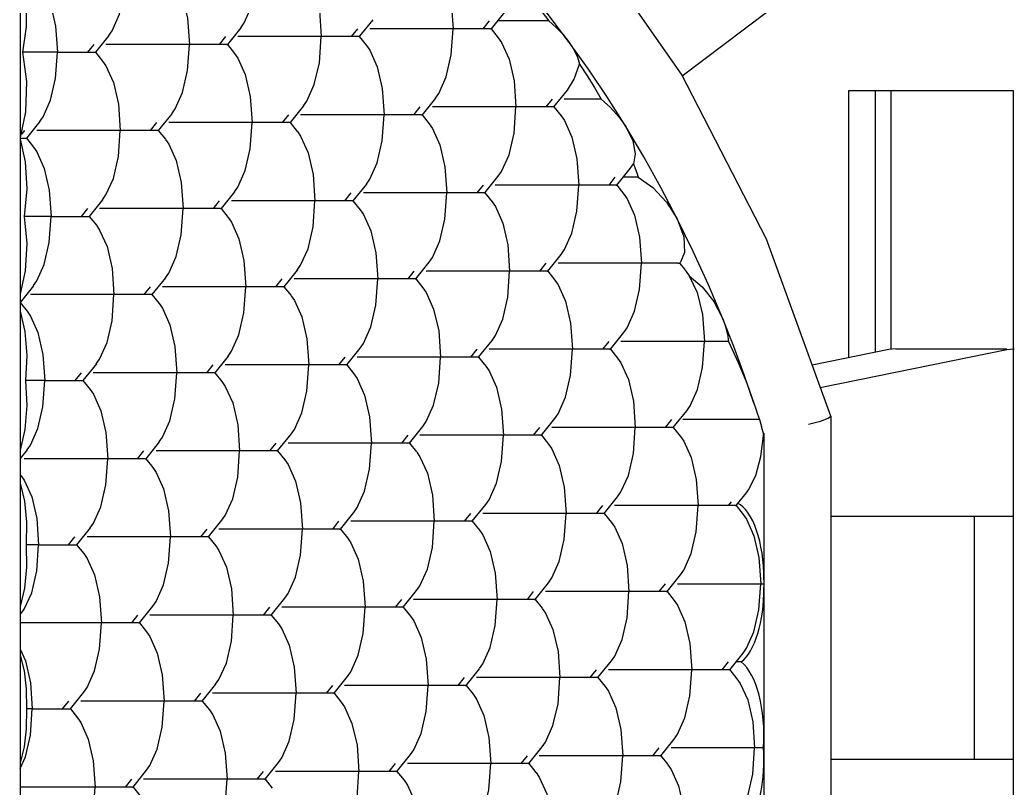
# Model space of a CAD drawing. Header units: millimetres. Extents: x 1084702 to 1166801, y 36632 to 124519.
# Drawn here: x 1097659.03 to 1097668.02, y 59355.84 to 59362.79 of the extents above; entities that cross this region are included whole.
import ezdxf

# ---------------------------------------------------------------- set-up
doc = ezdxf.new("R2010")
doc.units = ezdxf.units.MM
doc.header["$LTSCALE"] = 250
doc.linetypes.add('CENTER', pattern=[3, 2.5, -0.25, 0, -0.25])
doc.layers.get('0').update_dxf_attribs({"color": 255})

# ---------------------------------------------------------------- blocks, each defined once
blk = doc.blocks.new('PK65002M m platform_top')
at = {"linetype": 'Continuous'}
for p, q in [((-9508.5468, 2008.0285), (-9508.5468, 2023.1211)), ((-9517.5345, 2009.5285), (-9517.5345, 2021.3285)), ((-9515.8828, 2012.4754), (-9515.8828, 2020.8815)), ((-9515.2783, 2014.0263), (-9515.2783, 2020.7173)), ((-9509.5692, 2015.8299), (-9509.634, 2015.9105)), ((-9510.7629, 2015.7592), (-9510.8277, 2015.8398)), ((-9509.5692, 2015.8299), (-9509.6908, 2015.6786)), ((-9509.5648, 2015.8299), (-9509.5691, 2015.8298)), ((-9509.5648, 2015.8299), (-9508.5468, 2015.8299)), ((-9509.553, 2015.7592), (-9509.4961, 2015.8299)), ((-9513.1502, 2015.6178), (-9513.215, 2015.6984)), ((-9511.9566, 2015.6885), (-9512.0782, 2015.5372)), ((-9511.9566, 2015.6885), (-9512.0213, 2015.7691)), ((-9511.9521, 2015.6885), (-9511.9564, 2015.6884)), ((-9511.9521, 2015.6885), (-9510.8572, 2015.6885)), ((-9511.9403, 2015.6178), (-9511.8835, 2015.6885)), ((-9510.7629, 2015.7592), (-9510.8845, 2015.6079)), ((-9510.7585, 2015.7592), (-9510.7628, 2015.7591)), ((-9510.7585, 2015.7592), (-9509.6635, 2015.7592)), ((-9510.7466, 2015.6885), (-9510.6898, 2015.7592)), ((-9514.3439, 2015.5471), (-9514.4087, 2015.6277)), ((-9513.1502, 2015.6178), (-9513.2718, 2015.4665)), ((-9513.1458, 2015.6178), (-9513.1501, 2015.6177)), ((-9513.1458, 2015.6178), (-9512.0509, 2015.6178)), ((-9513.134, 2015.5471), (-9513.0771, 2015.6178)), ((-9508.5468, 2015.6626), (-9508.5941, 2015.5568)), ((-9515.8828, 2015.5785), (-9517.5345, 2015.5785)), ((-9517.1845, 2015.5785), (-9517.1845, 2013.3785)), ((-9514.3439, 2015.5471), (-9514.4655, 2015.3958)), ((-9514.3394, 2015.5471), (-9514.3438, 2015.5469)), ((-9514.3394, 2015.5471), (-9513.2446, 2015.5471)), ((-9514.3276, 2015.4764), (-9514.2708, 2015.5471)), ((-9515.275, 2015.4764), (-9514.4382, 2015.4764)), ((-9509.0008, 2015.1228), (-9509.0656, 2015.2034)), ((-9511.3881, 2014.9814), (-9511.4529, 2015.062)), ((-9510.1945, 2015.0521), (-9510.2593, 2015.1327)), ((-9509.0008, 2015.1228), (-9509.1224, 2014.9715)), ((-9508.9846, 2015.0521), (-9508.9277, 2015.1228)), ((-9508.6567, 2015.1228), (-9508.6051, 2015.1228)), ((-9512.5818, 2014.9107), (-9512.6466, 2014.9913)), ((-9511.3881, 2014.9814), (-9511.5098, 2014.8301)), ((-9511.3837, 2014.9814), (-9511.388, 2014.9813)), ((-9511.3837, 2014.9814), (-9510.2888, 2014.9814)), ((-9511.3719, 2014.9107), (-9511.315, 2014.9814)), ((-9510.1945, 2015.0521), (-9510.3161, 2014.9008)), ((-9510.19, 2015.0521), (-9510.1944, 2015.052)), ((-9510.19, 2015.0521), (-9509.0951, 2015.0521)), ((-9510.1782, 2014.9814), (-9510.1214, 2015.0521)), ((-9513.7755, 2014.84), (-9513.8403, 2014.9206)), ((-9512.5818, 2014.9107), (-9512.7034, 2014.7594)), ((-9512.5774, 2014.9107), (-9512.5817, 2014.9105)), ((-9512.5774, 2014.9107), (-9511.4825, 2014.9107)), ((-9512.5656, 2014.84), (-9512.5087, 2014.9107)), ((-9514.9691, 2014.7693), (-9515.0339, 2014.8499)), ((-9513.7755, 2014.84), (-9513.8971, 2014.6887)), ((-9513.771, 2014.84), (-9513.7754, 2014.8398)), ((-9513.771, 2014.84), (-9512.6761, 2014.84)), ((-9513.7592, 2014.7693), (-9513.7024, 2014.84)), ((-9514.9691, 2014.7693), (-9515.0908, 2014.618)), ((-9514.9647, 2014.7693), (-9514.969, 2014.7691)), ((-9514.9647, 2014.7693), (-9513.8698, 2014.7693)), ((-9514.9529, 2014.6986), (-9514.896, 2014.7693)), ((-9515.0731, 2014.6986), (-9515.026, 2014.6986)), ((-9508.5468, 2014.583), (-9508.5941, 2014.6888)), ((-9510.8197, 2014.2743), (-9510.8845, 2014.3549)), ((-9509.6261, 2014.345), (-9509.7477, 2014.1937)), ((-9509.6261, 2014.345), (-9509.6908, 2014.4256)), ((-9509.6216, 2014.345), (-9509.6259, 2014.3449)), ((-9509.6216, 2014.345), (-9508.5468, 2014.345)), ((-9509.6098, 2014.2743), (-9509.553, 2014.345)), ((-9512.0134, 2014.2036), (-9512.0782, 2014.2842)), ((-9510.8197, 2014.2743), (-9510.9414, 2014.123)), ((-9510.8153, 2014.2743), (-9510.8196, 2014.2741)), ((-9510.8153, 2014.2743), (-9509.7204, 2014.2743)), ((-9510.8035, 2014.2036), (-9510.7466, 2014.2743)), ((-9508.5539, 2014.2643), (-9508.584, 2014.2216)), ((-9513.2071, 2014.1329), (-9513.2718, 2014.2135)), ((-9512.0134, 2014.2036), (-9512.135, 2014.0523)), ((-9512.009, 2014.2036), (-9512.0133, 2014.2034)), ((-9512.009, 2014.2036), (-9510.9141, 2014.2036)), ((-9511.9971, 2014.1329), (-9511.9403, 2014.2036)), ((-9514.4007, 2014.0622), (-9514.4655, 2014.1427)), ((-9513.2071, 2014.1329), (-9513.3287, 2013.9816)), ((-9513.2026, 2014.1329), (-9513.2069, 2014.1327)), ((-9513.2026, 2014.1329), (-9512.1077, 2014.1329)), ((-9513.1908, 2014.0622), (-9513.134, 2014.1329)), ((-9515.2775, 2012.6299), (-9515.2783, 2014.0263)), ((-9514.4951, 2013.9915), (-9515.2779, 2013.9915)), ((-9514.4007, 2014.0622), (-9514.5224, 2013.9109)), ((-9514.3963, 2014.0622), (-9514.4006, 2014.062)), ((-9514.3963, 2014.0622), (-9513.3014, 2014.0622)), ((-9514.3845, 2013.9915), (-9514.3276, 2014.0622)), ((-9509.0577, 2013.6379), (-9509.1224, 2013.7185)), ((-9510.2513, 2013.5672), (-9510.3161, 2013.6478)), ((-9509.1793, 2013.4866), (-9509.0577, 2013.6379)), ((-9508.9846, 2013.6379), (-9509.0414, 2013.5672)), ((-9508.7135, 2013.6379), (-9508.6009, 2013.6379)), ((-9511.445, 2013.4965), (-9511.5098, 2013.5771)), ((-9510.2513, 2013.5672), (-9510.3729, 2013.4159)), ((-9510.2469, 2013.5672), (-9510.2512, 2013.567)), ((-9510.2469, 2013.5672), (-9509.152, 2013.5672)), ((-9510.2351, 2013.4965), (-9510.1782, 2013.5672)), ((-9512.6387, 2013.4258), (-9512.7034, 2013.5064)), ((-9511.445, 2013.4965), (-9511.5666, 2013.3452)), ((-9511.4405, 2013.4965), (-9511.4449, 2013.4963)), ((-9511.4405, 2013.4965), (-9510.3456, 2013.4965)), ((-9511.4287, 2013.4258), (-9511.3719, 2013.4965)), ((-9515.8828, 2013.3785), (-9517.5345, 2013.3785)), ((-9515.026, 2013.2844), (-9515.0908, 2013.3649)), ((-9513.8323, 2013.3551), (-9513.9539, 2013.2038)), ((-9513.8323, 2013.3551), (-9513.8971, 2013.4356)), ((-9513.8279, 2013.3551), (-9513.8322, 2013.3549)), ((-9513.8279, 2013.3551), (-9512.733, 2013.3551)), ((-9513.8161, 2013.2844), (-9513.7592, 2013.3551)), ((-9512.6387, 2013.4258), (-9512.7603, 2013.2745)), ((-9512.6342, 2013.4258), (-9512.6385, 2013.4256)), ((-9512.6342, 2013.4258), (-9511.5393, 2013.4258)), ((-9512.6224, 2013.3551), (-9512.5656, 2013.4258)), ((-9515.026, 2013.2844), (-9515.1188, 2013.169)), ((-9515.0215, 2013.2844), (-9515.0259, 2013.2842)), ((-9515.0215, 2013.2844), (-9513.9266, 2013.2844)), ((-9514.9809, 2013.2495), (-9514.9529, 2013.2844)), ((-9508.5541, 2013.0115), (-9508.584, 2013.0542)), ((-9509.6829, 2012.8601), (-9509.7477, 2012.9407)), ((-9510.8766, 2012.7894), (-9510.9414, 2012.87)), ((-9509.8045, 2012.7088), (-9509.6829, 2012.8601)), ((-9509.6785, 2012.8601), (-9509.6828, 2012.8599)), ((-9509.6785, 2012.8601), (-9508.5836, 2012.8601)), ((-9509.6098, 2012.8601), (-9509.6666, 2012.7894)), ((-9508.6109, 2012.7795), (-9508.5468, 2012.8592)), ((-9513.2639, 2012.648), (-9513.3287, 2012.7285)), ((-9512.0702, 2012.7187), (-9512.135, 2012.7992)), ((-9510.8766, 2012.7894), (-9510.9982, 2012.6381)), ((-9510.8721, 2012.7894), (-9510.8765, 2012.7892)), ((-9510.8721, 2012.7894), (-9509.7772, 2012.7894)), ((-9510.8603, 2012.7187), (-9510.8035, 2012.7894)), ((-9508.6107, 2012.7794), (-9508.6408, 2012.7367)), ((-9508.5887, 2012.5966), (-9508.5468, 2012.7814)), ((-9515.2783, 2012.6396), (-9515.2564, 2012.5696)), ((-9514.4576, 2012.5772), (-9514.5224, 2012.6578)), ((-9513.2639, 2012.648), (-9513.3855, 2012.4967)), ((-9513.2595, 2012.648), (-9513.2638, 2012.6478)), ((-9513.2595, 2012.648), (-9512.1646, 2012.648)), ((-9513.2476, 2012.5772), (-9513.1908, 2012.648)), ((-9512.0702, 2012.7187), (-9512.1919, 2012.5674)), ((-9512.0658, 2012.7187), (-9512.0701, 2012.7185)), ((-9512.0658, 2012.7187), (-9510.9709, 2012.7187)), ((-9512.054, 2012.648), (-9511.9971, 2012.7187)), ((-9515.2364, 2012.5065), (-9515.2564, 2012.5696)), ((-9514.4576, 2012.5772), (-9514.5792, 2012.426)), ((-9514.4531, 2012.5772), (-9514.4575, 2012.5771)), ((-9514.4531, 2012.5772), (-9513.3582, 2012.5772)), ((-9514.4413, 2012.5065), (-9514.3845, 2012.5772)), ((-9515.8828, 2012.4754), (-9515.8826, 2012.4739)), ((-9515.8826, 2012.4739), (-9515.3002, 2010.8737)), ((-9515.2341, 2012.5064), (-9514.5426, 2012.5065)), ((-9515.7881, 2012.2143), (-9517.4775, 2011.8727)), ((-9509.1145, 2012.153), (-9509.1793, 2012.2336)), ((-9511.5018, 2012.0116), (-9511.5666, 2012.0921)), ((-9510.3082, 2012.0823), (-9510.3729, 2012.1628)), ((-9509.2361, 2012.0017), (-9509.1145, 2012.153)), ((-9509.0982, 2012.0823), (-9509.0414, 2012.153)), ((-9508.7704, 2012.153), (-9508.5936, 2012.153)), ((-9516.4068, 2011.8727), (-9515.7147, 2012.0127)), ((-9512.6955, 2011.9408), (-9512.7603, 2012.0214)), ((-9511.5018, 2012.0116), (-9511.6234, 2011.8603)), ((-9511.4974, 2012.0116), (-9511.5017, 2012.0114)), ((-9511.4974, 2012.0116), (-9510.4025, 2012.0116)), ((-9511.4856, 2011.9408), (-9511.4287, 2012.0116)), ((-9510.4298, 2011.931), (-9510.3082, 2012.0823)), ((-9510.3037, 2012.0823), (-9510.308, 2012.0821)), ((-9510.3037, 2012.0823), (-9509.2088, 2012.0823)), ((-9510.2351, 2012.0823), (-9510.2919, 2012.0116)), ((-9516.0474, 2011.9454), (-9516.0474, 2009.5285)), ((-9513.8892, 2011.8701), (-9513.9539, 2011.9507)), ((-9512.6955, 2011.9408), (-9512.8171, 2011.7896)), ((-9512.6911, 2011.9408), (-9512.6954, 2011.9407)), ((-9512.6911, 2011.9408), (-9511.5962, 2011.9408)), ((-9512.6792, 2011.8701), (-9512.6224, 2011.9408)), ((-9517.4775, 2011.8727), (-9517.542, 2011.8663)), ((-9516.4713, 2011.8663), (-9517.4775, 2011.8663)), ((-9516.4713, 2011.8663), (-9516.4068, 2011.8727)), ((-9516.4298, 2011.8727), (-9516.4298, 2009.5285)), ((-9516.2886, 2011.8967), (-9516.2886, 2009.5285)), ((-9513.8892, 2011.8701), (-9514.0108, 2011.7188)), ((-9513.8847, 2011.8701), (-9513.889, 2011.87)), ((-9513.8847, 2011.8701), (-9512.7898, 2011.8701)), ((-9513.8729, 2011.7994), (-9513.8161, 2011.8701)), ((-9514.9567, 2011.7994), (-9513.9835, 2011.7994)), ((-9514.9045, 2011.5932), (-9514.775, 2011.287)), ((-9508.6109, 2011.5266), (-9508.6408, 2011.5693)), ((-9508.5461, 2011.4459), (-9508.6109, 2011.5265)), ((-9510.9334, 2011.3045), (-9510.9982, 2011.385)), ((-9509.8614, 2011.2239), (-9509.7398, 2011.3752)), ((-9509.7398, 2011.3752), (-9509.8045, 2011.4557)), ((-9509.7353, 2011.3752), (-9509.7396, 2011.375)), ((-9509.7353, 2011.3752), (-9508.6404, 2011.3752)), ((-9509.7235, 2011.3045), (-9509.6666, 2011.3752)), ((-9508.6677, 2011.2946), (-9508.5461, 2011.4459)), ((-9512.1271, 2011.2337), (-9512.1919, 2011.3143)), ((-9511.055, 2011.1532), (-9510.9334, 2011.3045)), ((-9510.929, 2011.3045), (-9510.9333, 2011.3043)), ((-9510.929, 2011.3045), (-9509.8341, 2011.3045)), ((-9510.8603, 2011.3045), (-9510.9172, 2011.2337)), ((-9514.573, 2011.1659), (-9514.6025, 2011.2051)), ((-9513.3208, 2011.163), (-9513.3855, 2011.2436)), ((-9512.1271, 2011.2337), (-9512.2487, 2011.0824)), ((-9512.1226, 2011.2337), (-9512.127, 2011.2336)), ((-9512.1226, 2011.2337), (-9511.0277, 2011.2337)), ((-9512.1108, 2011.163), (-9512.054, 2011.2337)), ((-9514.546, 2011.1316), (-9514.573, 2011.1659)), ((-9514.5144, 2011.0923), (-9514.546, 2011.1316)), ((-9513.3208, 2011.163), (-9513.4424, 2011.0117)), ((-9513.3163, 2011.163), (-9513.3206, 2011.1629)), ((-9513.3163, 2011.163), (-9512.2214, 2011.163)), ((-9513.3045, 2011.0923), (-9513.2476, 2011.163)), ((-9514.5593, 2010.9954), (-9514.5232, 2011.0814)), ((-9514.5144, 2011.0923), (-9514.5231, 2011.0816)), ((-9514.499, 2011.0923), (-9514.5143, 2011.0921)), ((-9514.499, 2011.0923), (-9513.4151, 2011.0923)), ((-9509.1713, 2010.6681), (-9509.2361, 2010.7486)), ((-9510.365, 2010.5973), (-9510.4298, 2010.6779)), ((-9509.293, 2010.5168), (-9509.1713, 2010.6681)), ((-9509.1551, 2010.5973), (-9509.0982, 2010.6681)), ((-9508.8272, 2010.6681), (-9508.5829, 2010.6681)), ((-9511.5587, 2010.5266), (-9511.6234, 2010.6072)), ((-9510.4866, 2010.4461), (-9510.365, 2010.5973)), ((-9510.3606, 2010.5973), (-9510.3649, 2010.5972)), ((-9510.3606, 2010.5973), (-9509.2657, 2010.5973)), ((-9510.3487, 2010.5266), (-9510.2919, 2010.5973)), ((-9512.7523, 2010.4559), (-9512.8171, 2010.5365)), ((-9511.6803, 2010.3753), (-9511.5587, 2010.5266)), ((-9511.5542, 2010.5266), (-9511.5586, 2010.5265)), ((-9511.5542, 2010.5266), (-9510.4593, 2010.5266)), ((-9511.4856, 2010.5266), (-9511.5424, 2010.4559)), ((-9513.946, 2010.3852), (-9514.0676, 2010.2339)), ((-9513.946, 2010.3852), (-9514.0108, 2010.4658)), ((-9513.9416, 2010.3852), (-9513.9459, 2010.3851)), ((-9513.9416, 2010.3852), (-9512.8467, 2010.3852)), ((-9513.9297, 2010.3145), (-9513.8729, 2010.3852)), ((-9512.7523, 2010.4559), (-9512.874, 2010.3046)), ((-9512.7479, 2010.4559), (-9512.7522, 2010.4558)), ((-9512.7479, 2010.4559), (-9511.653, 2010.4559)), ((-9512.7361, 2010.3852), (-9512.6792, 2010.4559)), ((-9514.1388, 2010.3145), (-9514.0028, 2010.3145)), ((-9514.1261, 2010.2748), (-9514.1388, 2010.3145)), ((-9514.0676, 2010.2339), (-9514.0965, 2010.1929)), ((-9508.6029, 2009.9609), (-9508.6677, 2010.0415)), ((-9509.7966, 2009.8902), (-9509.8614, 2009.9708)), ((-9508.7245, 2009.8097), (-9508.6029, 2009.9609)), ((-9510.9903, 2009.8195), (-9511.055, 2009.9001)), ((-9509.9182, 2009.7389), (-9509.7966, 2009.8902)), ((-9509.7921, 2009.8902), (-9509.7965, 2009.8901)), ((-9509.7921, 2009.8902), (-9508.6973, 2009.8902)), ((-9509.7803, 2009.8195), (-9509.7235, 2009.8902)), ((-9508.5867, 2009.8902), (-9508.5585, 2009.9252)), ((-9513.3776, 2009.6781), (-9513.4424, 2009.7587)), ((-9512.1839, 2009.7488), (-9512.2487, 2009.8294)), ((-9511.1119, 2009.6682), (-9510.9903, 2009.8195)), ((-9510.9858, 2009.8195), (-9510.9901, 2009.8194)), ((-9510.9858, 2009.8195), (-9509.8909, 2009.8195)), ((-9510.974, 2009.7488), (-9510.9172, 2009.8195)), ((-9513.3776, 2009.6781), (-9513.4992, 2009.5268)), ((-9513.3731, 2009.6781), (-9513.3775, 2009.678)), ((-9513.3731, 2009.6781), (-9512.2783, 2009.6781)), ((-9513.3613, 2009.6074), (-9513.3045, 2009.6781)), ((-9512.3055, 2009.5975), (-9512.1839, 2009.7488)), ((-9512.1795, 2009.7488), (-9512.1838, 2009.7487)), ((-9512.1795, 2009.7488), (-9511.0846, 2009.7488)), ((-9512.1108, 2009.7488), (-9512.1677, 2009.6781)), ((-9513.8061, 2009.6074), (-9513.4691, 2009.6074)), ((-9516.0474, 2009.5285), (-9517.5345, 2009.5285)), ((-9509.2282, 2009.1831), (-9509.293, 2009.2637)), ((-9511.6155, 2009.0417), (-9511.6803, 2009.1223)), ((-9510.4218, 2009.1124), (-9510.4866, 2009.193)), ((-9509.3498, 2009.0318), (-9509.2282, 2009.1831)), ((-9509.2119, 2009.1124), (-9509.1551, 2009.1831)), ((-9508.8841, 2009.1831), (-9508.5683, 2009.1831)), ((-9512.8092, 2008.971), (-9512.874, 2009.0516)), ((-9511.7371, 2008.8904), (-9511.6155, 2009.0417)), ((-9511.6111, 2009.0417), (-9511.6154, 2009.0416)), ((-9511.6111, 2009.0417), (-9510.5162, 2009.0417)), ((-9511.5992, 2008.971), (-9511.5424, 2009.0417)), ((-9510.5435, 2008.9611), (-9510.4218, 2009.1124)), ((-9510.4174, 2009.1124), (-9510.4217, 2009.1123)), ((-9510.4174, 2009.1124), (-9509.3225, 2009.1124)), ((-9510.4056, 2009.0417), (-9510.3487, 2009.1124)), ((-9512.9308, 2008.8197), (-9512.8092, 2008.971)), ((-9512.8047, 2008.971), (-9512.8091, 2008.9708)), ((-9512.8047, 2008.971), (-9511.7099, 2008.971)), ((-9512.7361, 2008.971), (-9512.7929, 2008.9003)), ((-9513.3307, 2008.9003), (-9512.866, 2008.9003))]:
    blk.add_line(p, q, dxfattribs=at)
for points in [[(-9509.0654, 2016.4564), (-9509.0956, 2016.4137), (-9509.1625, 2016.2639), (-9509.2079, 2016.0668), (-9509.2251, 2015.8299)], [(-9513.2151, 2015.6985), (-9513.245, 2015.7412), (-9513.3119, 2015.8909), (-9513.3574, 2016.0881), (-9513.3745, 2016.3249)], [(-9512.0214, 2015.7692), (-9512.0513, 2015.8119), (-9512.1183, 2015.9616), (-9512.1637, 2016.1588), (-9512.1809, 2016.3956)], [(-9510.2591, 2016.3857), (-9510.2892, 2016.343), (-9510.3562, 2016.1932), (-9510.4016, 2015.9961), (-9510.4188, 2015.7592)], [(-9514.4087, 2015.6278), (-9514.4387, 2015.6705), (-9514.5056, 2015.8202), (-9514.551, 2016.0174), (-9514.5682, 2016.2542)], [(-9512.6464, 2016.2442), (-9512.6766, 2016.2015), (-9512.7435, 2016.0518), (-9512.7889, 2015.8546), (-9512.8061, 2015.6178)], [(-9511.4528, 2016.3149), (-9511.4829, 2016.2722), (-9511.5498, 2016.1225), (-9511.5953, 2015.9253), (-9511.6125, 2015.6885)], [(-9513.8401, 2016.1735), (-9513.8702, 2016.1308), (-9513.9372, 2015.9811), (-9513.9826, 2015.7839), (-9513.9998, 2015.5471)], [(-9515.0338, 2016.1028), (-9515.0639, 2016.0601), (-9515.1309, 2015.9104), (-9515.1763, 2015.7132), (-9515.1935, 2015.4764)], [(-9509.0657, 2015.2035), (-9509.0956, 2015.2462), (-9509.1625, 2015.3959), (-9509.2079, 2015.5931), (-9509.2251, 2015.8299)], [(-9511.453, 2015.0621), (-9511.4829, 2015.1048), (-9511.5498, 2015.2545), (-9511.5953, 2015.4517), (-9511.6125, 2015.6885)], [(-9510.2593, 2015.1328), (-9510.2892, 2015.1755), (-9510.3562, 2015.3252), (-9510.4016, 2015.5224), (-9510.4188, 2015.7592)], [(-9512.6467, 2014.9914), (-9512.6766, 2015.0341), (-9512.7435, 2015.1838), (-9512.7889, 2015.381), (-9512.8061, 2015.6178)], [(-9510.8843, 2015.6078), (-9510.9145, 2015.5651), (-9510.9814, 2015.4154), (-9511.0269, 2015.2182), (-9511.044, 2014.9814)], [(-9509.6907, 2015.6785), (-9509.7208, 2015.6358), (-9509.7878, 2015.4861), (-9509.8332, 2015.2889), (-9509.8504, 2015.0521)], [(-9508.6051, 2015.1228), (-9508.6022, 2015.3025), (-9508.5817, 2015.4668), (-9508.5468, 2015.6098)], [(-9513.8403, 2014.9207), (-9513.8702, 2014.9634), (-9513.9372, 2015.1131), (-9513.9826, 2015.3103), (-9513.9998, 2015.5471)], [(-9512.078, 2015.5371), (-9512.1082, 2015.4944), (-9512.1751, 2015.3447), (-9512.2205, 2015.1475), (-9512.2377, 2014.9107)], [(-9508.5941, 2015.5568), (-9508.6395, 2015.3597), (-9508.6567, 2015.1228)], [(-9515.034, 2014.85), (-9515.0639, 2014.8926), (-9515.1308, 2015.0424), (-9515.1763, 2015.2395), (-9515.1935, 2015.4764)], [(-9513.2717, 2015.4664), (-9513.3018, 2015.4237), (-9513.3688, 2015.274), (-9513.4142, 2015.0768), (-9513.4314, 2014.84)], [(-9514.4653, 2015.3957), (-9514.4955, 2015.353), (-9514.5624, 2015.2033), (-9514.6079, 2015.0061), (-9514.625, 2014.7693)], [(-9508.6567, 2015.1228), (-9508.9964, 2015.1228), (-9509.0007, 2015.1227)], [(-9508.5941, 2014.6888), (-9508.6395, 2014.886), (-9508.6567, 2015.1228)], [(-9508.5468, 2014.6358), (-9508.5817, 2014.7789), (-9508.6022, 2014.9431), (-9508.6051, 2015.1228)], [(-9510.8846, 2014.355), (-9510.9145, 2014.3977), (-9510.9814, 2014.5474), (-9511.0269, 2014.7446), (-9511.044, 2014.9814)], [(-9509.6909, 2014.4257), (-9509.7208, 2014.4684), (-9509.7878, 2014.6181), (-9509.8332, 2014.8153), (-9509.8504, 2015.0521)], [(-9509.1223, 2014.9714), (-9509.1524, 2014.9287), (-9509.2194, 2014.779), (-9509.2648, 2014.5818), (-9509.282, 2014.345)], [(-9512.0783, 2014.2843), (-9512.1082, 2014.327), (-9512.1751, 2014.4767), (-9512.2205, 2014.6739), (-9512.2377, 2014.9107)], [(-9510.3159, 2014.9007), (-9510.3461, 2014.858), (-9510.413, 2014.7083), (-9510.4585, 2014.5111), (-9510.4756, 2014.2743)], [(-9513.2719, 2014.2136), (-9513.3018, 2014.2563), (-9513.3688, 2014.406), (-9513.4142, 2014.6032), (-9513.4314, 2014.84)], [(-9511.5096, 2014.83), (-9511.5397, 2014.7873), (-9511.6067, 2014.6376), (-9511.6521, 2014.4404), (-9511.6693, 2014.2036)], [(-9514.4656, 2014.1428), (-9514.4955, 2014.1856), (-9514.5624, 2014.3353), (-9514.6079, 2014.5324), (-9514.625, 2014.7693)], [(-9512.7033, 2014.7593), (-9512.7334, 2014.7166), (-9512.8004, 2014.5669), (-9512.8458, 2014.3697), (-9512.863, 2014.1329)], [(-9515.0906, 2014.6179), (-9515.1207, 2014.5752), (-9515.1877, 2014.4254), (-9515.2331, 2014.2283), (-9515.2503, 2013.9915)], [(-9513.8969, 2014.6886), (-9513.9271, 2014.6459), (-9513.994, 2014.4961), (-9514.0395, 2014.299), (-9514.0566, 2014.0622)], [(-9509.1225, 2013.7186), (-9509.1524, 2013.7613), (-9509.2194, 2013.911), (-9509.2648, 2014.1082), (-9509.282, 2014.345)], [(-9510.3162, 2013.6479), (-9510.3461, 2013.6906), (-9510.413, 2013.8403), (-9510.4585, 2014.0375), (-9510.4756, 2014.2743)], [(-9511.5098, 2013.5772), (-9511.5397, 2013.6199), (-9511.6067, 2013.7696), (-9511.6521, 2013.9668), (-9511.6693, 2014.2036)], [(-9509.7475, 2014.1936), (-9509.7777, 2014.1509), (-9509.8446, 2014.0012), (-9509.89, 2013.804), (-9509.9072, 2013.5672)], [(-9508.584, 2014.2216), (-9508.6509, 2014.0719), (-9508.6964, 2013.8747), (-9508.7135, 2013.6379)], [(-9508.6009, 2013.6379), (-9508.6048, 2013.8419), (-9508.5853, 2014.032), (-9508.5468, 2014.1956)], [(-9512.7035, 2013.5065), (-9512.7334, 2013.5492), (-9512.8004, 2013.6989), (-9512.8458, 2013.8961), (-9512.863, 2014.1329)], [(-9510.9412, 2014.1229), (-9510.9713, 2014.0802), (-9511.0383, 2013.9305), (-9511.0837, 2013.7333), (-9511.1009, 2013.4965)], [(-9515.0908, 2013.365), (-9515.1208, 2013.4078), (-9515.1877, 2013.5575), (-9515.2331, 2013.7546), (-9515.2503, 2013.9915)], [(-9513.8972, 2013.4357), (-9513.9271, 2013.4785), (-9513.994, 2013.6282), (-9514.0395, 2013.8253), (-9514.0566, 2014.0622)], [(-9513.3285, 2013.9815), (-9513.3587, 2013.9388), (-9513.4256, 2013.789), (-9513.471, 2013.5919), (-9513.4882, 2013.3551)], [(-9512.1349, 2014.0522), (-9512.165, 2014.0095), (-9512.2319, 2013.8598), (-9512.2774, 2013.6626), (-9512.2945, 2013.4258)], [(-9514.5222, 2013.9108), (-9514.5523, 2013.8681), (-9514.6193, 2013.7183), (-9514.6647, 2013.5212), (-9514.6819, 2013.2844)], [(-9508.7135, 2013.6379), (-9509.0532, 2013.6379), (-9509.0575, 2013.6378)], [(-9508.584, 2013.0542), (-9508.6509, 2013.2039), (-9508.6964, 2013.4011), (-9508.7135, 2013.6379)], [(-9508.5468, 2013.0802), (-9508.5853, 2013.2438), (-9508.6048, 2013.4339), (-9508.6009, 2013.6379)], [(-9509.7478, 2012.9408), (-9509.7777, 2012.9835), (-9509.8446, 2013.1332), (-9509.89, 2013.3304), (-9509.9072, 2013.5672)], [(-9510.9414, 2012.8701), (-9510.9713, 2012.9128), (-9511.0383, 2013.0625), (-9511.0837, 2013.2597), (-9511.1009, 2013.4965)], [(-9509.1791, 2013.4865), (-9509.2092, 2013.4438), (-9509.2762, 2013.2941), (-9509.3216, 2013.0969), (-9509.3388, 2012.8601)], [(-9513.3288, 2012.7286), (-9513.3587, 2012.7714), (-9513.4256, 2012.9211), (-9513.471, 2013.1182), (-9513.4882, 2013.3551)], [(-9512.1351, 2012.7993), (-9512.165, 2012.8421), (-9512.2319, 2012.9918), (-9512.2774, 2013.1889), (-9512.2945, 2013.4258)], [(-9510.3728, 2013.4158), (-9510.4029, 2013.3731), (-9510.4699, 2013.2234), (-9510.5153, 2013.0262), (-9510.5325, 2012.7894)], [(-9514.5224, 2012.6579), (-9514.5523, 2012.7006), (-9514.6193, 2012.8504), (-9514.6647, 2013.0475), (-9514.6819, 2013.2844)], [(-9512.7601, 2013.2744), (-9512.7903, 2013.2317), (-9512.8572, 2013.0819), (-9512.9026, 2012.8848), (-9512.9198, 2012.648)], [(-9511.5664, 2013.3451), (-9511.5966, 2013.3024), (-9511.6635, 2013.1527), (-9511.709, 2012.9555), (-9511.7261, 2012.7187)], [(-9513.9538, 2013.2037), (-9513.9839, 2013.1609), (-9514.0509, 2013.0112), (-9514.0963, 2012.8141), (-9514.1135, 2012.5772)], [(-9515.1187, 2013.1689), (-9515.1378, 2013.143), (-9515.2031, 2013.0123), (-9515.2508, 2012.8391), (-9515.2775, 2012.6299)], [(-9509.1794, 2012.2337), (-9509.2092, 2012.2764), (-9509.2762, 2012.4261), (-9509.3216, 2012.6233), (-9509.3388, 2012.8601)], [(-9510.373, 2012.1629), (-9510.4029, 2012.2056), (-9510.4699, 2012.3554), (-9510.5153, 2012.5525), (-9510.5325, 2012.7894)], [(-9508.6408, 2012.7367), (-9508.7078, 2012.587), (-9508.7532, 2012.3898), (-9508.7704, 2012.153)], [(-9512.7604, 2012.0215), (-9512.7903, 2012.0642), (-9512.8572, 2012.214), (-9512.9026, 2012.4111), (-9512.9198, 2012.648)], [(-9511.5667, 2012.0922), (-9511.5966, 2012.135), (-9511.6635, 2012.2847), (-9511.709, 2012.4818), (-9511.7261, 2012.7187)], [(-9510.998, 2012.638), (-9511.0282, 2012.5953), (-9511.0951, 2012.4455), (-9511.1405, 2012.2484), (-9511.1577, 2012.0116)], [(-9509.8044, 2012.7087), (-9509.8345, 2012.666), (-9509.9015, 2012.5163), (-9509.9469, 2012.3191), (-9509.9641, 2012.0823)], [(-9515.6802, 2012.5478), (-9515.7905, 2012.5196), (-9515.8599, 2012.4946), (-9515.8828, 2012.4754)], [(-9513.954, 2011.9508), (-9513.9839, 2011.9935), (-9514.0509, 2012.1433), (-9514.0963, 2012.3404), (-9514.1135, 2012.5772)], [(-9512.1917, 2012.5673), (-9512.2218, 2012.5246), (-9512.2888, 2012.3748), (-9512.3342, 2012.1777), (-9512.3514, 2011.9408)], [(-9508.5936, 2012.153), (-9508.6061, 2012.3795), (-9508.5887, 2012.5966)], [(-9515.1877, 2012.3579), (-9515.2042, 2012.4075), (-9515.2204, 2012.457), (-9515.2364, 2012.5065)], [(-9513.3854, 2012.4966), (-9513.4155, 2012.4538), (-9513.4825, 2012.3041), (-9513.5279, 2012.107), (-9513.5451, 2011.8701)], [(-9514.579, 2012.4259), (-9514.6092, 2012.3831), (-9514.6761, 2012.2334), (-9514.7215, 2012.0363), (-9514.7387, 2011.7994)], [(-9514.9567, 2011.7994), (-9515.0453, 2011.9898), (-9515.1221, 2012.1762), (-9515.1877, 2012.3579)], [(-9515.1877, 2012.3579), (-9515.0984, 2012.1001), (-9515.004, 2011.8451), (-9514.9045, 2011.5932)], [(-9508.7704, 2012.153), (-9509.1101, 2012.153), (-9509.1144, 2012.1528)], [(-9508.6408, 2011.5693), (-9508.7078, 2011.719), (-9508.7532, 2011.9162), (-9508.7704, 2012.153)], [(-9508.5468, 2011.5246), (-9508.5887, 2011.7093), (-9508.6061, 2011.9264), (-9508.5936, 2012.153)], [(-9510.9983, 2011.3851), (-9511.0282, 2011.4279), (-9511.0951, 2011.5776), (-9511.1405, 2011.7747), (-9511.1577, 2012.0116)], [(-9509.8046, 2011.4558), (-9509.8345, 2011.4985), (-9509.9015, 2011.6483), (-9509.9469, 2011.8454), (-9509.9641, 2012.0823)], [(-9509.2359, 2012.0016), (-9509.2661, 2011.9589), (-9509.333, 2011.8091), (-9509.3785, 2011.612), (-9509.3956, 2011.3752)], [(-9512.1919, 2011.3144), (-9512.2218, 2011.3571), (-9512.2888, 2011.5069), (-9512.3342, 2011.704), (-9512.3514, 2011.9408)], [(-9510.4296, 2011.9309), (-9510.4598, 2011.8882), (-9510.5267, 2011.7384), (-9510.5721, 2011.5413), (-9510.5893, 2011.3045)], [(-9513.3856, 2011.2437), (-9513.4155, 2011.2864), (-9513.4825, 2011.4362), (-9513.5279, 2011.6333), (-9513.5451, 2011.8701)], [(-9511.6233, 2011.8602), (-9511.6534, 2011.8174), (-9511.7204, 2011.6677), (-9511.7658, 2011.4706), (-9511.783, 2011.2337)], [(-9514.9045, 2011.5932), (-9514.9297, 2011.6637), (-9514.9472, 2011.7331), (-9514.9567, 2011.7994)], [(-9514.6025, 2011.2051), (-9514.6729, 2011.3559), (-9514.7207, 2011.5569), (-9514.7387, 2011.7994)], [(-9512.8169, 2011.7895), (-9512.8471, 2011.7467), (-9512.914, 2011.597), (-9512.9595, 2011.3999), (-9512.9766, 2011.163)], [(-9514.0106, 2011.7187), (-9514.0408, 2011.676), (-9514.1077, 2011.5263), (-9514.1531, 2011.3291), (-9514.1703, 2011.0923)], [(-9514.6025, 2011.2051), (-9514.7187, 2011.3052), (-9514.8237, 2011.4389), (-9514.9045, 2011.5932)], [(-9509.2362, 2010.7487), (-9509.2661, 2010.7914), (-9509.333, 2010.9412), (-9509.3785, 2011.1383), (-9509.3956, 2011.3752)], [(-9514.775, 2011.287), (-9514.638, 2010.9859), (-9514.4936, 2010.6902)], [(-9510.4299, 2010.678), (-9510.4598, 2010.7207), (-9510.5267, 2010.8705), (-9510.5721, 2011.0676), (-9510.5893, 2011.3045)], [(-9508.6675, 2011.2945), (-9508.6977, 2011.2518), (-9508.7646, 2011.102), (-9508.8101, 2010.9049), (-9508.8272, 2010.6681)], [(-9508.5829, 2010.6681), (-9508.606, 2010.9146), (-9508.5919, 2011.16), (-9508.5468, 2011.3672)], [(-9511.6235, 2010.6073), (-9511.6534, 2010.65), (-9511.7204, 2010.7998), (-9511.7658, 2010.9969), (-9511.783, 2011.2337)], [(-9509.8612, 2011.2238), (-9509.8913, 2011.1811), (-9509.9583, 2011.0313), (-9510.0037, 2010.8342), (-9510.0209, 2010.5973)], [(-9512.8172, 2010.5366), (-9512.8471, 2010.5793), (-9512.914, 2010.7291), (-9512.9595, 2010.9262), (-9512.9766, 2011.163)], [(-9511.0549, 2011.1531), (-9511.085, 2011.1104), (-9511.152, 2010.9606), (-9511.1974, 2010.7635), (-9511.2146, 2010.5266)], [(-9514.0109, 2010.4659), (-9514.0408, 2010.5086), (-9514.1077, 2010.6583), (-9514.1531, 2010.8555), (-9514.1703, 2011.0923)], [(-9513.4422, 2011.0116), (-9513.4724, 2010.9689), (-9513.5393, 2010.8192), (-9513.5847, 2010.622), (-9513.6019, 2010.3852)], [(-9512.2485, 2011.0824), (-9512.2787, 2011.0396), (-9512.3456, 2010.8899), (-9512.3911, 2010.6928), (-9512.4082, 2010.4559)], [(-9514.4936, 2010.6902), (-9514.5532, 2010.8541), (-9514.5593, 2010.9954)], [(-9515.3002, 2010.8737), (-9514.5306, 2009.3799), (-9513.5943, 2008.0385), (-9512.5114, 2006.8783), (-9511.3053, 2005.9233), (-9510.0043, 2005.194)], [(-9514.1388, 2010.3145), (-9514.2721, 2010.4075), (-9514.3959, 2010.5378), (-9514.4936, 2010.6902)], [(-9514.4936, 2010.6902), (-9514.3451, 2010.4061), (-9514.1899, 2010.1277), (-9514.028, 2009.8552)], [(-9508.8272, 2010.6681), (-9509.1669, 2010.6681), (-9509.1712, 2010.6679)], [(-9508.6678, 2010.0416), (-9508.6977, 2010.0843), (-9508.7646, 2010.2341), (-9508.8101, 2010.4312), (-9508.8272, 2010.6681)], [(-9508.5468, 2009.9689), (-9508.5917, 2010.1743), (-9508.6061, 2010.4189), (-9508.5829, 2010.6681)], [(-9509.8614, 2009.9709), (-9509.8914, 2010.0136), (-9509.9583, 2010.1634), (-9510.0037, 2010.3605), (-9510.0209, 2010.5973)], [(-9511.0551, 2009.9002), (-9511.085, 2009.9429), (-9511.152, 2010.0927), (-9511.1974, 2010.2898), (-9511.2146, 2010.5266)], [(-9509.2928, 2010.5167), (-9509.3229, 2010.474), (-9509.3899, 2010.3242), (-9509.4353, 2010.1271), (-9509.4525, 2009.8902)], [(-9513.4424, 2009.7588), (-9513.4724, 2009.8015), (-9513.5393, 2009.9512), (-9513.5847, 2010.1484), (-9513.6019, 2010.3852)], [(-9512.2488, 2009.8295), (-9512.2787, 2009.8722), (-9512.3456, 2010.022), (-9512.3911, 2010.2191), (-9512.4082, 2010.4559)], [(-9510.4865, 2010.446), (-9510.5166, 2010.4032), (-9510.5835, 2010.2535), (-9510.629, 2010.0564), (-9510.6462, 2009.8195)], [(-9512.8738, 2010.3045), (-9512.9039, 2010.2618), (-9512.9709, 2010.1121), (-9513.0163, 2009.9149), (-9513.0335, 2009.6781)], [(-9511.6801, 2010.3752), (-9511.7103, 2010.3325), (-9511.7772, 2010.1828), (-9511.8226, 2009.9856), (-9511.8398, 2009.7488)], [(-9514.0965, 2010.1929), (-9514.1119, 2010.2343), (-9514.1261, 2010.2748)], [(-9514.028, 2009.8552), (-9514.0904, 2009.9844), (-9514.1138, 2010.1014), (-9514.0965, 2010.1929)], [(-9508.5683, 2009.1831), (-9508.6043, 2009.4477), (-9508.595, 2009.7218), (-9508.5468, 2009.953)], [(-9508.5442, 2009.9614), (-9508.5985, 2009.9609), (-9508.6028, 2009.9608)], [(-9513.8061, 2009.6074), (-9513.8898, 2009.6819), (-9513.965, 2009.7658), (-9514.028, 2009.8552)], [(-9514.028, 2009.8552), (-9513.8616, 2009.5921), (-9513.689, 2009.3353), (-9513.5103, 2009.0849)], [(-9509.293, 2009.2638), (-9509.3229, 2009.3065), (-9509.3899, 2009.4563), (-9509.4353, 2009.6534), (-9509.4525, 2009.8902)], [(-9510.4867, 2009.1931), (-9510.5166, 2009.2358), (-9510.5836, 2009.3856), (-9510.629, 2009.5827), (-9510.6462, 2009.8195)], [(-9508.7244, 2009.8096), (-9508.7545, 2009.7669), (-9508.8215, 2009.6171), (-9508.8669, 2009.42), (-9508.8841, 2009.1831)], [(-9512.874, 2009.0517), (-9512.9039, 2009.0944), (-9512.9709, 2009.2441), (-9513.0163, 2009.4413), (-9513.0335, 2009.6781)], [(-9511.6804, 2009.1224), (-9511.7103, 2009.1651), (-9511.7772, 2009.3148), (-9511.8226, 2009.512), (-9511.8398, 2009.7488)], [(-9511.1117, 2009.6681), (-9511.1419, 2009.6254), (-9511.2088, 2009.4757), (-9511.2542, 2009.2785), (-9511.2714, 2009.0417)], [(-9509.918, 2009.7388), (-9509.9482, 2009.6961), (-9510.0151, 2009.5464), (-9510.0606, 2009.3492), (-9510.0777, 2009.1124)], [(-9513.609, 2009.2918), (-9513.6777, 2009.3975), (-9513.7435, 2009.5027), (-9513.8061, 2009.6074)], [(-9512.3054, 2009.5974), (-9512.3355, 2009.5547), (-9512.4025, 2009.405), (-9512.4479, 2009.2078), (-9512.4651, 2008.971)], [(-9513.4992, 2009.5268), (-9513.5594, 2009.4277), (-9513.609, 2009.2918)], [(-9514.5392, 2009.3966), (-9515.2967, 2008.8227), (-9516.154, 2008.4519), (-9517.0321, 2008.3285)], [(-9513.5103, 2009.0849), (-9513.5572, 2009.157), (-9513.5905, 2009.2269), (-9513.609, 2009.2918)], [(-9508.8841, 2009.1831), (-9509.2237, 2009.1831), (-9509.2281, 2009.183)], [(-9508.7246, 2008.5567), (-9508.7545, 2008.5994), (-9508.8215, 2008.7492), (-9508.8669, 2008.9463), (-9508.8841, 2009.1831)], [(-9508.5645, 2008.476), (-9508.6008, 2008.7022), (-9508.6023, 2008.9523), (-9508.5683, 2009.1831)], [(-9513.3306, 2008.9003), (-9513.3972, 2008.9581), (-9513.4578, 2009.0203), (-9513.5103, 2009.0849)], [(-9513.5103, 2009.0849), (-9513.3265, 2008.8423), (-9513.137, 2008.6065), (-9512.9419, 2008.3778)], [(-9511.112, 2008.4153), (-9511.1419, 2008.458), (-9511.2088, 2008.6077), (-9511.2542, 2008.8049), (-9511.2714, 2009.0417)], [(-9509.9183, 2008.486), (-9509.9482, 2008.5287), (-9510.0151, 2008.6784), (-9510.0606, 2008.8756), (-9510.0777, 2009.1124)], [(-9509.3496, 2009.0317), (-9509.3798, 2008.989), (-9509.4467, 2008.8393), (-9509.4922, 2008.6421), (-9509.5093, 2008.4053)], [(-9512.3056, 2008.3446), (-9512.3355, 2008.3873), (-9512.4025, 2008.537), (-9512.4479, 2008.7342), (-9512.4651, 2008.971)], [(-9510.5433, 2008.961), (-9510.5734, 2008.9183), (-9510.6404, 2008.7686), (-9510.6858, 2008.5714), (-9510.703, 2008.3346)], [(-9513.0495, 2008.5506), (-9513.1453, 2008.6653), (-9513.2393, 2008.7822), (-9513.3307, 2008.9003)]]:
    blk.add_lwpolyline(points, dxfattribs=at)
for centre, start_param, end_param in [((-9514.9809, 2015.5819), 0.553371, 1.720598), ((-9514.9809, 2015.3709), 1.420994, 2.826467), ((-9514.9809, 2014.0263), 6.59831, 7.853982), ((-9514.9809, 2013.9566), -4.712389, -3.338494)]:
    blk.add_ellipse(centre, major_axis=(0, 0.7071), ratio=0.420603, start_param=start_param, end_param=end_param, dxfattribs=at)
blk = doc.blocks.new('1-deck_B4_1')
at = {"linetype": 'CENTER', "rotation": 180}
blk.add_blockref('PK65002M m platform_top', (70387.4683, 26963.1085), dxfattribs=at)

msp = doc.modelspace()

# ---------------------------------------------------------------- block references
msp.add_blockref('1-deck_B4_1', (1017763.0127, 34408.5761))

doc.saveas('drawing.dxf')
